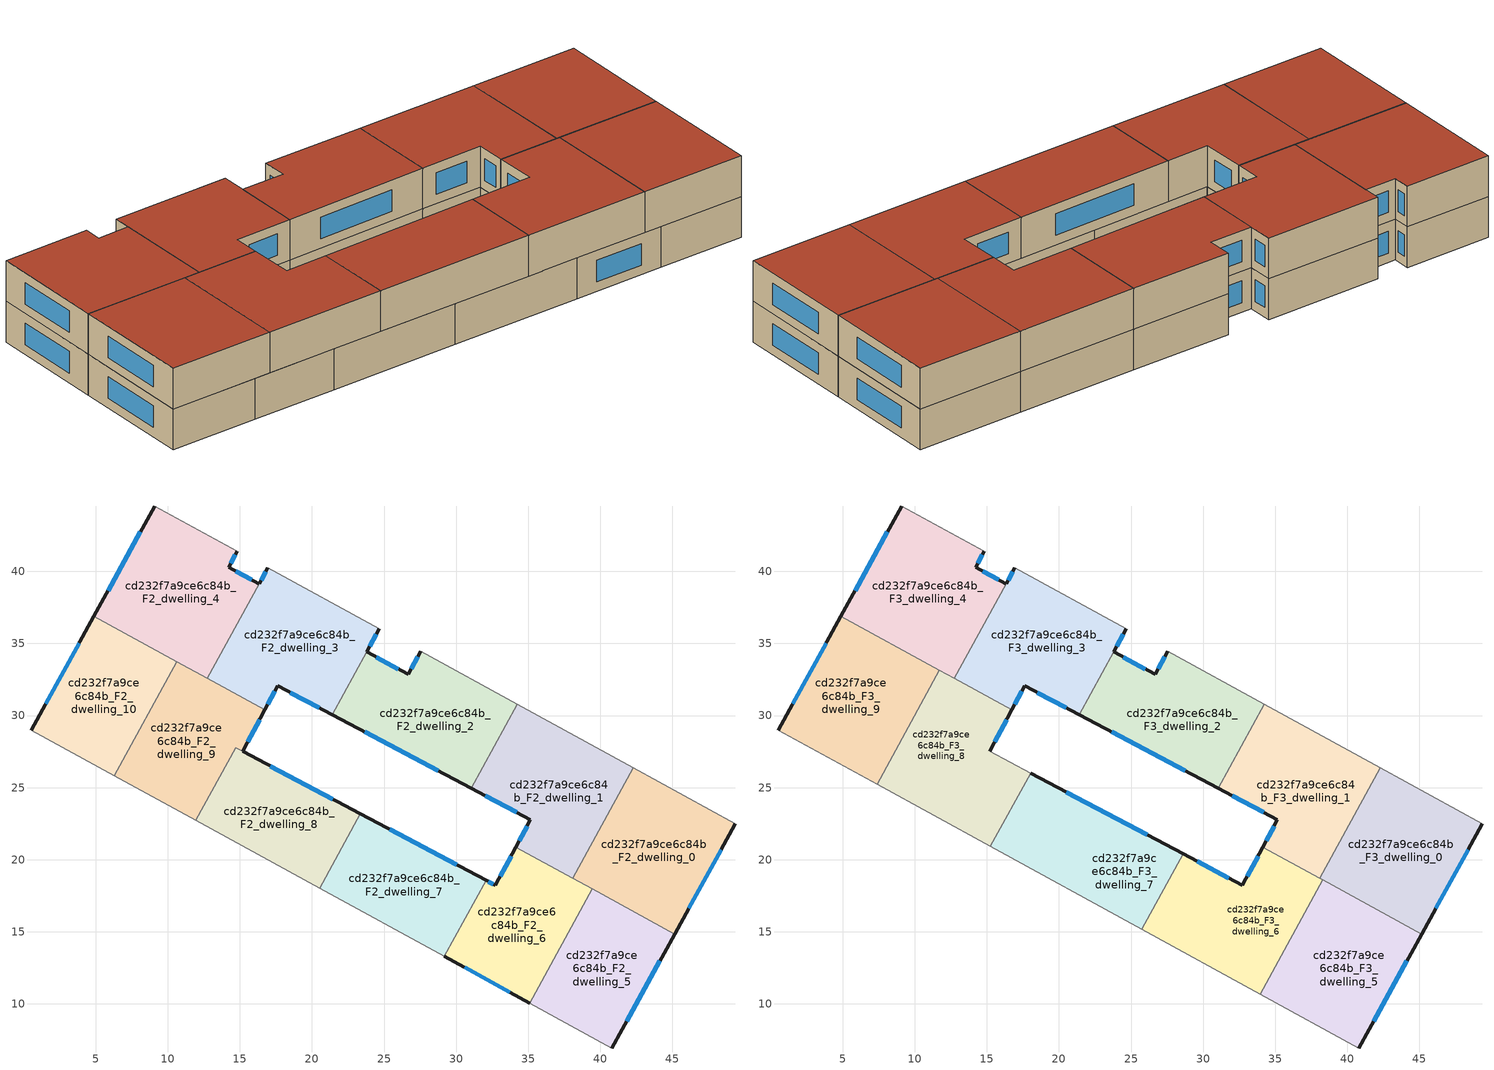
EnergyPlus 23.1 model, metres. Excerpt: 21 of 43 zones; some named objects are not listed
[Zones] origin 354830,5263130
cd232f7a9ce6c84b_F2_dwelling_0
 floor to cd232f7a9ce6c84b_F1_dwelling_0 (EU_floor_Construction): 49.37,22.51 45.15,14.85 38.09,18.71 42.29,26.38 z6
 wall outside (EU_wall_Construction): 45.15,14.85 49.37,22.51 z6:9
 wall to cd232f7a9ce6c84b_F2_dwelling_1 (EU_wall_Construction): 42.29,26.38 38.09,18.71 z6:9
 wall adiabatic (EU_wall_Construction): 49.37,22.51 42.29,26.38 z6:9
 wall to cd232f7a9ce6c84b_F2_dwelling_5 (EU_wall_Construction): 39.44,17.97 45.15,14.85 z6:9
 wall to cd232f7a9ce6c84b_F2_dwelling_6 (EU_wall_Construction): 38.1,18.71 39.44,17.97 z6:9
 window (EU_Window_Construction): 46.14,16.65 48.38,20.71 z6.7:8.3
cd232f7a9ce6c84b_F2_dwelling_1
 floor to cd232f7a9ce6c84b_F1_dwelling_1 (EU_floor_Construction): 42.29,26.38 38.09,18.71 34.14,20.87 35.16,22.78 31.04,24.96 34.22,30.79 z6
 wall outside (EU_wall_Construction): 31.04,24.96 35.16,22.78 34.14,20.87 z6:9
 wall to cd232f7a9ce6c84b_F2_dwelling_2 (EU_wall_Construction): 34.22,30.79 31.04,24.96 z6:9
 wall adiabatic (EU_wall_Construction): 42.29,26.38 34.22,30.79 z6:9
 wall to cd232f7a9ce6c84b_F2_dwelling_6 (EU_wall_Construction): 34.14,20.87 38.09,18.71 z6:9
 window (EU_Window_Construction): 34.92,22.33 34.38,21.32 / 32,24.45 34.19,23.29 z6.7:8.3
cd232f7a9ce6c84b_F2_dwelling_10
 floor to cd232f7a9ce6c84b_F1_dwelling_10 (EU_floor_Construction): 10.62,33.73 6.29,25.81 0.52,28.97 4.87,36.87 z6
 wall outside (EU_wall_Construction): 4.87,36.87 0.52,28.97 z6:9
 wall to cd232f7a9ce6c84b_F2_dwelling_9 (EU_wall_Construction): 6.29,25.81 10.62,33.73 z6:9
 wall adiabatic (EU_wall_Construction): 0.52,28.97 6.29,25.81 z6:9
 wall to cd232f7a9ce6c84b_F2_dwelling_4 (EU_wall_Construction): 10.62,33.73 4.87,36.87 z6:9
 window (EU_Window_Construction): 3.85,35.02 1.54,30.82 z6.7:8.3
cd232f7a9ce6c84b_F2_dwelling_2
 floor to cd232f7a9ce6c84b_F1_dwelling_2 (EU_floor_Construction): 34.22,30.79 31.04,24.96 21.4,30.07 23.79,34.43 26.66,32.86 27.54,34.45 z6
 wall outside (EU_wall_Construction): 21.4,30.07 31.04,24.96 / 27.54,34.45 26.66,32.86 23.79,34.43 z6:9
 wall to cd232f7a9ce6c84b_F2_dwelling_3 (EU_wall_Construction): 23.79,34.43 21.4,30.07 z6:9
 wall adiabatic (EU_wall_Construction): 34.22,30.79 27.54,34.45 z6:9
 window (EU_Window_Construction): 23.66,28.87 28.77,26.16 / 25.99,33.23 24.46,34.06 / 27.33,34.07 26.87,33.23 z6.7:8.3
cd232f7a9ce6c84b_F2_dwelling_3
 floor to cd232f7a9ce6c84b_F1_dwelling_3 (EU_floor_Construction): 24.66,36.02 23.79,34.43 21.4,30.07 17.62,32.07 16.72,30.39 12.73,32.58 16.93,40.25 z6
 wall outside (EU_wall_Construction): 16.72,30.39 17.62,32.07 21.4,30.07 / 23.79,34.43 24.66,36.02 / 16.93,40.25 16.33,39.14 z6:9
 wall adiabatic (EU_wall_Construction): 24.66,36.02 16.93,40.25 z6:9
 wall to cd232f7a9ce6c84b_F2_dwelling_9 (EU_wall_Construction): 12.73,32.58 16.72,30.39 z6:9
 wall to cd232f7a9ce6c84b_F2_dwelling_4 (EU_wall_Construction): 16.33,39.14 12.73,32.58 z6:9
 window (EU_Window_Construction): 16.93,30.79 17.41,31.68 / 23.99,34.8 24.46,35.65 / 18.51,31.6 20.51,30.54 / 16.79,39.99 16.47,39.4 z6.7:8.3
cd232f7a9ce6c84b_F2_dwelling_4
 floor to cd232f7a9ce6c84b_F1_dwelling_4 (EU_floor_Construction): 14.82,41.4 14.21,40.29 16.32,39.14 12.73,32.58 4.87,36.87 9.09,44.54 z6
 wall outside (EU_wall_Construction): 9.09,44.54 4.87,36.87 / 16.32,39.14 14.21,40.29 14.82,41.4 z6:9
 wall adiabatic (EU_wall_Construction): 14.82,41.4 9.09,44.54 z6:9
 wall to cd232f7a9ce6c84b_F2_dwelling_9 (EU_wall_Construction): 10.62,33.73 12.73,32.58 z6:9
 window (EU_Window_Construction): 8.1,42.74 5.86,38.67 / 14.36,40.55 14.68,41.14 / 15.83,39.41 14.71,40.02 z6.7:8.3
cd232f7a9ce6c84b_F2_dwelling_5
 floor to cd232f7a9ce6c84b_F1_dwelling_5 (EU_floor_Construction): 45.15,14.85 40.8,6.94 35.11,10.06 39.44,17.97 z6
 wall outside (EU_wall_Construction): 40.8,6.94 45.15,14.85 z6:9
 wall to cd232f7a9ce6c84b_F2_dwelling_6 (EU_wall_Construction): 39.44,17.97 35.11,10.06 z6:9
 wall adiabatic (EU_wall_Construction): 35.11,10.06 40.8,6.94 z6:9
 window (EU_Window_Construction): 41.83,8.8 44.13,12.99 z6.7:8.3
cd232f7a9ce6c84b_F2_dwelling_6
 floor to cd232f7a9ce6c84b_F1_dwelling_6 (EU_floor_Construction): 39.44,17.97 35.11,10.06 29.19,13.29 32.07,18.56 32.73,18.22 34.14,20.87 z6
 wall outside (EU_wall_Construction): 29.19,13.29 35.11,10.06 / 34.14,20.87 32.73,18.22 32.07,18.56 z6:9
 wall to cd232f7a9ce6c84b_F2_dwelling_7 (EU_wall_Construction): 32.07,18.56 29.19,13.29 z6:9
 window (EU_Window_Construction): 30.58,12.53 33.72,10.82 / 32.57,18.3 32.23,18.48 / 33.81,20.25 33.06,18.84 z6.7:8.3
cd232f7a9ce6c84b_F2_dwelling_7
 floor to cd232f7a9ce6c84b_F1_dwelling_7 (EU_floor_Construction): 32.07,18.56 29.19,13.29 20.53,18.03 23.35,23.19 z6
 wall outside (EU_wall_Construction): 32.07,18.56 23.35,23.19 z6:9
 wall to cd232f7a9ce6c84b_F2_dwelling_8 (EU_wall_Construction): 23.35,23.19 20.53,18.03 z6:9
 wall adiabatic (EU_wall_Construction): 20.53,18.03 29.19,13.29 z6:9
 window (EU_Window_Construction): 30.02,19.65 25.4,22.1 z6.7:8.3
cd232f7a9ce6c84b_F2_dwelling_8
 floor to cd232f7a9ce6c84b_F1_dwelling_8 (EU_floor_Construction): 23.35,23.19 20.53,18.03 11.94,22.72 14.71,27.77 z6
 wall outside (EU_wall_Construction): 23.35,23.19 15.19,27.51 z6:9
 wall to cd232f7a9ce6c84b_F2_dwelling_9 (EU_wall_Construction): 15.19,27.51 14.71,27.77 11.94,22.72 z6:9
 wall adiabatic (EU_wall_Construction): 11.94,22.72 20.53,18.03 z6:9
 window (EU_Window_Construction): 21.44,24.2 17.11,26.5 z6.7:8.3
cd232f7a9ce6c84b_F2_dwelling_9
 floor to cd232f7a9ce6c84b_F1_dwelling_9 (EU_floor_Construction): 16.72,30.39 15.19,27.51 14.71,27.77 11.94,22.72 6.29,25.81 10.62,33.73 z6
 wall outside (EU_wall_Construction): 15.19,27.51 16.72,30.39 z6:9
 wall adiabatic (EU_wall_Construction): 6.29,25.81 11.94,22.72 z6:9
 window (EU_Window_Construction): 15.55,28.19 16.37,29.72 z6.7:8.3
cd232f7a9ce6c84b_F3_dwelling_0
 floor to cd232f7a9ce6c84b_F2_dwelling_0 (EU_floor_Construction): 49.37,22.51 45.15,14.85 38.09,18.71 42.29,26.38 z9
 wall outside (EU_wall_Construction): 45.15,14.85 49.37,22.51 z9:12
 wall to cd232f7a9ce6c84b_F3_dwelling_1 (EU_wall_Construction): 42.29,26.38 38.09,18.71 z9:12
 wall adiabatic (EU_wall_Construction): 49.37,22.51 42.29,26.38 z9:12
 wall to cd232f7a9ce6c84b_F3_dwelling_5 (EU_wall_Construction): 38.3,18.6 45.15,14.85 z9:12
 wall to cd232f7a9ce6c84b_F3_dwelling_6 (EU_wall_Construction): 38.1,18.71 38.3,18.6 z9:12
 window (EU_Window_Construction): 46.14,16.65 48.38,20.71 z9.7:11.3
 roof outside (EU_roof_Construction): 45.15,14.85 49.37,22.51 42.29,26.38 38.09,18.71 z12
cd232f7a9ce6c84b_F3_dwelling_1
 floor to cd232f7a9ce6c84b_F2_dwelling_1 (EU_floor_Construction): 42.29,26.38 38.09,18.71 34.14,20.87 35.16,22.78 31.04,24.96 34.22,30.79 z9
 wall outside (EU_wall_Construction): 31.04,24.96 35.16,22.78 34.14,20.87 z9:12
 wall to cd232f7a9ce6c84b_F3_dwelling_2 (EU_wall_Construction): 34.22,30.79 31.04,24.96 z9:12
 wall adiabatic (EU_wall_Construction): 42.29,26.38 34.22,30.79 z9:12
 wall to cd232f7a9ce6c84b_F3_dwelling_6 (EU_wall_Construction): 34.14,20.87 38.09,18.71 z9:12
 window (EU_Window_Construction): 34.92,22.33 34.38,21.32 / 32,24.45 34.19,23.29 z9.7:11.3
 roof outside (EU_roof_Construction): 38.09,18.71 42.29,26.38 34.22,30.79 31.04,24.96 35.16,22.78 34.14,20.87 z12
cd232f7a9ce6c84b_F3_dwelling_2
 floor to cd232f7a9ce6c84b_F2_dwelling_2 (EU_floor_Construction): 34.22,30.79 31.04,24.96 21.4,30.07 23.79,34.43 26.66,32.86 27.54,34.45 z9
 wall outside (EU_wall_Construction): 21.4,30.07 31.04,24.96 / 27.54,34.45 26.66,32.86 23.79,34.43 z9:12
 wall to cd232f7a9ce6c84b_F3_dwelling_3 (EU_wall_Construction): 23.79,34.43 21.4,30.07 z9:12
 wall adiabatic (EU_wall_Construction): 34.22,30.79 27.54,34.45 z9:12
 window (EU_Window_Construction): 23.66,28.87 28.77,26.16 / 25.99,33.23 24.46,34.06 / 27.33,34.07 26.87,33.23 z9.7:11.3
 roof outside (EU_roof_Construction): 31.04,24.96 34.22,30.79 27.54,34.45 26.66,32.86 23.79,34.43 21.4,30.07 z12
cd232f7a9ce6c84b_F3_dwelling_3
 floor to cd232f7a9ce6c84b_F2_dwelling_3 (EU_floor_Construction): 24.66,36.02 23.79,34.43 21.4,30.07 17.62,32.07 16.72,30.39 12.73,32.58 16.93,40.25 z9
 wall outside (EU_wall_Construction): 16.72,30.39 17.62,32.07 21.4,30.07 / 23.79,34.43 24.66,36.02 / 16.93,40.25 16.33,39.14 z9:12
 wall adiabatic (EU_wall_Construction): 24.66,36.02 16.93,40.25 z9:12
 wall to cd232f7a9ce6c84b_F3_dwelling_8 (EU_wall_Construction): 12.73,32.58 16.72,30.39 z9:12
 wall to cd232f7a9ce6c84b_F3_dwelling_4 (EU_wall_Construction): 16.33,39.14 12.73,32.58 z9:12
 window (EU_Window_Construction): 16.93,30.79 17.41,31.68 / 23.99,34.8 24.46,35.65 / 18.51,31.6 20.51,30.54 / 16.79,39.99 16.47,39.4 z9.7:11.3
 roof outside (EU_roof_Construction): 21.4,30.07 23.79,34.43 24.66,36.02 16.93,40.25 12.73,32.58 16.72,30.39 17.62,32.07 z12
cd232f7a9ce6c84b_F3_dwelling_4
 floor to cd232f7a9ce6c84b_F2_dwelling_4 (EU_floor_Construction): 14.82,41.4 14.21,40.29 16.32,39.14 12.73,32.58 4.87,36.87 9.09,44.54 z9
 wall outside (EU_wall_Construction): 9.09,44.54 4.87,36.87 / 16.32,39.14 14.21,40.29 14.82,41.4 z9:12
 wall adiabatic (EU_wall_Construction): 14.82,41.4 9.09,44.54 z9:12
 wall to cd232f7a9ce6c84b_F3_dwelling_9 (EU_wall_Construction): 4.87,36.87 11.71,33.14 z9:12
 wall to cd232f7a9ce6c84b_F3_dwelling_8 (EU_wall_Construction): 11.71,33.14 12.73,32.58 z9:12
 window (EU_Window_Construction): 8.1,42.74 5.86,38.67 / 14.36,40.55 14.68,41.14 / 15.83,39.41 14.71,40.02 z9.7:11.3
 roof outside (EU_roof_Construction): 12.73,32.58 16.32,39.14 14.21,40.29 14.82,41.4 9.09,44.54 4.87,36.87 z12
cd232f7a9ce6c84b_F3_dwelling_5
 floor to cd232f7a9ce6c84b_F2_dwelling_5 (EU_floor_Construction): 45.15,14.85 40.8,6.94 35.11,10.06 39.44,17.97 z9
 floor to cd232f7a9ce6c84b_F2_dwelling_6 (EU_floor_Construction): 39.44,17.97 35.11,10.06 33.97,10.68 38.3,18.6 z9
 wall outside (EU_wall_Construction): 40.8,6.94 45.15,14.85 z9:12
 wall to cd232f7a9ce6c84b_F3_dwelling_6 (EU_wall_Construction): 38.3,18.6 33.97,10.68 z9:12
 wall adiabatic (EU_wall_Construction): 33.97,10.68 40.8,6.94 z9:12
 window (EU_Window_Construction): 41.83,8.8 44.13,12.99 z9.7:11.3
 roof outside (EU_roof_Construction): 40.8,6.94 45.15,14.85 38.3,18.6 33.97,10.68 z12
cd232f7a9ce6c84b_F3_dwelling_6
 floor to cd232f7a9ce6c84b_F2_dwelling_6 (EU_floor_Construction): 38.3,18.6 33.97,10.68 29.19,13.29 32.07,18.56 32.73,18.22 34.14,20.87 z9
 floor to cd232f7a9ce6c84b_F2_dwelling_7 (EU_floor_Construction): 32.07,18.56 29.19,13.29 25.75,15.17 28.61,20.4 z9
 wall outside (EU_wall_Construction): 34.14,20.87 32.73,18.22 28.61,20.4 z9:12
 wall adiabatic (EU_wall_Construction): 25.75,15.17 33.97,10.68 z9:12
 wall to cd232f7a9ce6c84b_F3_dwelling_7 (EU_wall_Construction): 28.61,20.4 25.75,15.17 z9:12
 window (EU_Window_Construction): 31.76,18.73 29.57,19.89 / 33.81,20.25 33.06,18.84 z9.7:11.3
 roof outside (EU_roof_Construction): 33.97,10.68 38.3,18.6 34.14,20.87 32.73,18.22 28.61,20.4 25.75,15.17 z12
cd232f7a9ce6c84b_F3_dwelling_7
 floor to cd232f7a9ce6c84b_F2_dwelling_7 (EU_floor_Construction): 28.61,20.4 25.75,15.17 20.53,18.03 23.35,23.19 z9
 floor to cd232f7a9ce6c84b_F2_dwelling_8 (EU_floor_Construction): 23.35,23.19 20.53,18.03 15.24,20.92 18.03,26.01 z9
 wall outside (EU_wall_Construction): 28.61,20.4 18.03,26.01 z9:12
 wall to cd232f7a9ce6c84b_F3_dwelling_8 (EU_wall_Construction): 18.03,26.01 15.24,20.92 z9:12
 wall adiabatic (EU_wall_Construction): 15.24,20.92 25.75,15.17 z9:12
 window (EU_Window_Construction): 26.12,21.72 20.51,24.69 z9.7:11.3
 roof outside (EU_roof_Construction): 25.75,15.17 28.61,20.4 18.03,26.01 15.24,20.92 z12
cd232f7a9ce6c84b_F3_dwelling_8
 floor to cd232f7a9ce6c84b_F2_dwelling_8 (EU_floor_Construction): 18.03,26.01 15.24,20.92 11.94,22.72 14.71,27.77 z9
 floor to cd232f7a9ce6c84b_F2_dwelling_9 (EU_floor_Construction): 16.72,30.39 15.19,27.51 14.71,27.77 11.94,22.72 7.38,25.22 11.71,33.14 z9
 wall outside (EU_wall_Construction): 15.19,27.51 16.72,30.39 z9:12
 wall adiabatic (EU_wall_Construction): 7.38,25.22 15.24,20.92 / 18.03,26.01 15.19,27.51 z9:12
 wall to cd232f7a9ce6c84b_F3_dwelling_9 (EU_wall_Construction): 11.71,33.14 7.38,25.22 z9:12
 window (EU_Window_Construction): 15.55,28.19 16.37,29.72 z9.7:11.3
 roof outside (EU_roof_Construction): 15.24,20.92 18.03,26.01 15.19,27.51 16.72,30.39 11.71,33.14 7.38,25.22 z12
cd232f7a9ce6c84b_F3_dwelling_9
 floor to cd232f7a9ce6c84b_F2_dwelling_10 (EU_floor_Construction): 10.62,33.73 6.29,25.81 0.52,28.97 4.87,36.87 z9
 floor to cd232f7a9ce6c84b_F2_dwelling_9 (EU_floor_Construction): 11.71,33.14 7.38,25.22 6.29,25.81 10.62,33.73 z9
 wall outside (EU_wall_Construction): 4.87,36.87 0.52,28.97 z9:12
 wall adiabatic (EU_wall_Construction): 0.52,28.97 7.38,25.22 z9:12
 window (EU_Window_Construction): 3.85,35.02 1.54,30.82 z9.7:11.3
 roof outside (EU_roof_Construction): 7.38,25.22 11.71,33.14 4.87,36.87 0.52,28.97 z12
[Building]
EU S2 Campaign: North Axis=0; Terrain=City; Solar Distribution=FullExterior
[Site:Location]
Budapest.Ferenc.Liszt.Intl.AP: Latitude=47.437; Longitude=19.256; Time Zone=1; Elevation=185
[SizingPeriod:WeatherFileDays]
AnnualSizingPeriod: Begin Month=1; Begin Day of Month=1; End Month=12; End Day of Month=31; Day of Week for Start Day=Monday; Use Weather File Daylight Saving Period=No; Use Weather File Rain and Snow Indicators=No
[MATERIAL]
EU_InternalMass_Material: Roughness=MediumRough; Thickness=0.1; Conductivity=1; Density=1800; Specific Heat=900; Thermal Absorptance=0.9; Solar Absorptance=0.7; Visible Absorptance=0.7
[MATERIAL:NOMASS] Roughness=MediumRough; Thermal Absorptance=0.9; Solar Absorptance=0.7; Visible Absorptance=0.7
Name | Thermal Resistance
EU_wall_NoMass | 0.832559
EU_roof_NoMass | 1.39638
EU_floor_NoMass | 0.872794
[WINDOWMATERIAL:SIMPLEGLAZINGSYSTEM]
EU_Window_SimpleGlazing: UFactor=2.79869; Solar Heat Gain Coefficient=0.75; Visible Transmittance=0.75
[CONSTRUCTION]
EU_wall_Construction: EU_wall_NoMass
EU_roof_Construction: EU_roof_NoMass
EU_floor_Construction: EU_floor_NoMass
EU_Window_Construction: EU_Window_SimpleGlazing
EU_InternalMass_Construction: EU_InternalMass_Material
[ZONE] Type=1; Multiplier=1; Ceiling Height=autocalculate; Floor Area=autocalculate; Part of Total Floor Area=Yes
Name | Volume
cd232f7a9ce6c84b_F2_dwelling_0; cd232f7a9ce6c84b_F3_dwelling_0 | 211.274
cd232f7a9ce6c84b_F2_dwelling_1; cd232f7a9ce6c84b_F3_dwelling_1; cd232f7a9ce6c84b_F3_dwelling_6 | 211.28
cd232f7a9ce6c84b_F2_dwelling_10 | 177.826
cd232f7a9ce6c84b_F2_dwelling_2; cd232f7a9ce6c84b_F3_dwelling_2 | 201.776
cd232f7a9ce6c84b_F2_dwelling_3; cd232f7a9ce6c84b_F3_dwelling_3 | 206.4
cd232f7a9ce6c84b_F2_dwelling_4; cd232f7a9ce6c84b_F3_dwelling_4 | 225.653
cd232f7a9ce6c84b_F2_dwelling_5 | 176.066
cd232f7a9ce6c84b_F3_dwelling_5 | 211.273
cd232f7a9ce6c84b_F2_dwelling_6 | 176.061
cd232f7a9ce6c84b_F2_dwelling_7 | 176.079
cd232f7a9ce6c84b_F3_dwelling_7 | 211.299
cd232f7a9ce6c84b_F2_dwelling_8 | 170.845
cd232f7a9ce6c84b_F3_dwelling_8 | 211.27
cd232f7a9ce6c84b_F2_dwelling_9 | 179.535
cd232f7a9ce6c84b_F3_dwelling_9 | 211.285
[INTERNALMASS] Construction=EU_InternalMass_Construction
Name | Zone or ZoneList | Surface Area
cd232f7a9ce6c84b_F2_dwelling_0_EU_InternalMass | cd232f7a9ce6c84b_F2_dwelling_0 | 70.4246
cd232f7a9ce6c84b_F2_dwelling_1_EU_InternalMass | cd232f7a9ce6c84b_F2_dwelling_1 | 70.4264
cd232f7a9ce6c84b_F2_dwelling_2_EU_InternalMass | cd232f7a9ce6c84b_F2_dwelling_2 | 67.259
cd232f7a9ce6c84b_F2_dwelling_3_EU_InternalMass | cd232f7a9ce6c84b_F2_dwelling_3 | 68.8079
cd232f7a9ce6c84b_F2_dwelling_4_EU_InternalMass | cd232f7a9ce6c84b_F2_dwelling_4 | 75.2176
cd232f7a9ce6c84b_F2_dwelling_5_EU_InternalMass | cd232f7a9ce6c84b_F2_dwelling_5 | 58.6886
cd232f7a9ce6c84b_F2_dwelling_6_EU_InternalMass | cd232f7a9ce6c84b_F2_dwelling_6 | 58.687
cd232f7a9ce6c84b_F2_dwelling_7_EU_InternalMass | cd232f7a9ce6c84b_F2_dwelling_7 | 58.6933
cd232f7a9ce6c84b_F2_dwelling_8_EU_InternalMass | cd232f7a9ce6c84b_F2_dwelling_8 | 56.945
cd232f7a9ce6c84b_F2_dwelling_9_EU_InternalMass | cd232f7a9ce6c84b_F2_dwelling_9 | 59.8446
cd232f7a9ce6c84b_F2_dwelling_10_EU_InternalMass | cd232f7a9ce6c84b_F2_dwelling_10 | 59.2753
cd232f7a9ce6c84b_F3_dwelling_0_EU_InternalMass | cd232f7a9ce6c84b_F3_dwelling_0 | 70.4246
cd232f7a9ce6c84b_F3_dwelling_1_EU_InternalMass | cd232f7a9ce6c84b_F3_dwelling_1 | 70.4264
cd232f7a9ce6c84b_F3_dwelling_2_EU_InternalMass | cd232f7a9ce6c84b_F3_dwelling_2 | 67.259
cd232f7a9ce6c84b_F3_dwelling_3_EU_InternalMass | cd232f7a9ce6c84b_F3_dwelling_3 | 68.8079
cd232f7a9ce6c84b_F3_dwelling_4_EU_InternalMass | cd232f7a9ce6c84b_F3_dwelling_4 | 75.2176
cd232f7a9ce6c84b_F3_dwelling_5_EU_InternalMass | cd232f7a9ce6c84b_F3_dwelling_5 | 70.4243
cd232f7a9ce6c84b_F3_dwelling_6_EU_InternalMass | cd232f7a9ce6c84b_F3_dwelling_6 | 70.4267
cd232f7a9ce6c84b_F3_dwelling_7_EU_InternalMass | cd232f7a9ce6c84b_F3_dwelling_7 | 70.4329
cd232f7a9ce6c84b_F3_dwelling_8_EU_InternalMass | cd232f7a9ce6c84b_F3_dwelling_8 | 70.4234
cd232f7a9ce6c84b_F3_dwelling_9_EU_InternalMass | cd232f7a9ce6c84b_F3_dwelling_9 | 70.4283
[OTHEREQUIPMENT] Fuel Type=Electricity; Design Level Calculation Method=Watts/Area; Power per Zone Floor Area=1; Fraction Latent=0; Fraction Radiant=0; Fraction Lost=0; Carbon Dioxide Generation Rate=0; EndUse Subcategory=EU_Step8_InternalGains
Name | Zone or ZoneList or Space or SpaceList | Schedule
EU_Step8_InternalGain_cd232f7a9ce6c84b_F2_dwelling_0_f000 | cd232f7a9ce6c84b_F2_dwelling_0 | EU_Step8_GainSchedule_cd232f7a9ce6c84b_F2_dwelling_0_f000
EU_Step8_InternalGain_cd232f7a9ce6c84b_F2_dwelling_1_f000 | cd232f7a9ce6c84b_F2_dwelling_1 | EU_Step8_GainSchedule_cd232f7a9ce6c84b_F2_dwelling_1_f000
EU_Step8_InternalGain_cd232f7a9ce6c84b_F2_dwelling_2_f000 | cd232f7a9ce6c84b_F2_dwelling_2 | EU_Step8_GainSchedule_cd232f7a9ce6c84b_F2_dwelling_2_f000
EU_Step8_InternalGain_cd232f7a9ce6c84b_F2_dwelling_3_f000 | cd232f7a9ce6c84b_F2_dwelling_3 | EU_Step8_GainSchedule_cd232f7a9ce6c84b_F2_dwelling_3_f000
EU_Step8_InternalGain_cd232f7a9ce6c84b_F2_dwelling_4_f000 | cd232f7a9ce6c84b_F2_dwelling_4 | EU_Step8_GainSchedule_cd232f7a9ce6c84b_F2_dwelling_4_f000
EU_Step8_InternalGain_cd232f7a9ce6c84b_F2_dwelling_5_f000 | cd232f7a9ce6c84b_F2_dwelling_5 | EU_Step8_GainSchedule_cd232f7a9ce6c84b_F2_dwelling_5_f000
EU_Step8_InternalGain_cd232f7a9ce6c84b_F2_dwelling_6_f000 | cd232f7a9ce6c84b_F2_dwelling_6 | EU_Step8_GainSchedule_cd232f7a9ce6c84b_F2_dwelling_6_f000
EU_Step8_InternalGain_cd232f7a9ce6c84b_F2_dwelling_7_f000 | cd232f7a9ce6c84b_F2_dwelling_7 | EU_Step8_GainSchedule_cd232f7a9ce6c84b_F2_dwelling_7_f000
EU_Step8_InternalGain_cd232f7a9ce6c84b_F2_dwelling_8_f000 | cd232f7a9ce6c84b_F2_dwelling_8 | EU_Step8_GainSchedule_cd232f7a9ce6c84b_F2_dwelling_8_f000
EU_Step8_InternalGain_cd232f7a9ce6c84b_F2_dwelling_9_f000 | cd232f7a9ce6c84b_F2_dwelling_9 | EU_Step8_GainSchedule_cd232f7a9ce6c84b_F2_dwelling_9_f000
EU_Step8_InternalGain_cd232f7a9ce6c84b_F2_dwelling_10_f000 | cd232f7a9ce6c84b_F2_dwelling_10 | EU_Step8_GainSchedule_cd232f7a9ce6c84b_F2_dwelling_10_f000
EU_Step8_InternalGain_cd232f7a9ce6c84b_F3_dwelling_0_f000 | cd232f7a9ce6c84b_F3_dwelling_0 | EU_Step8_GainSchedule_cd232f7a9ce6c84b_F3_dwelling_0_f000
EU_Step8_InternalGain_cd232f7a9ce6c84b_F3_dwelling_1_f000 | cd232f7a9ce6c84b_F3_dwelling_1 | EU_Step8_GainSchedule_cd232f7a9ce6c84b_F3_dwelling_1_f000
EU_Step8_InternalGain_cd232f7a9ce6c84b_F3_dwelling_2_f000 | cd232f7a9ce6c84b_F3_dwelling_2 | EU_Step8_GainSchedule_cd232f7a9ce6c84b_F3_dwelling_2_f000
EU_Step8_InternalGain_cd232f7a9ce6c84b_F3_dwelling_3_f000 | cd232f7a9ce6c84b_F3_dwelling_3 | EU_Step8_GainSchedule_cd232f7a9ce6c84b_F3_dwelling_3_f000
EU_Step8_InternalGain_cd232f7a9ce6c84b_F3_dwelling_4_f000 | cd232f7a9ce6c84b_F3_dwelling_4 | EU_Step8_GainSchedule_cd232f7a9ce6c84b_F3_dwelling_4_f000
EU_Step8_InternalGain_cd232f7a9ce6c84b_F3_dwelling_5_f000 | cd232f7a9ce6c84b_F3_dwelling_5 | EU_Step8_GainSchedule_cd232f7a9ce6c84b_F3_dwelling_5_f000
EU_Step8_InternalGain_cd232f7a9ce6c84b_F3_dwelling_6_f000 | cd232f7a9ce6c84b_F3_dwelling_6 | EU_Step8_GainSchedule_cd232f7a9ce6c84b_F3_dwelling_6_f000
EU_Step8_InternalGain_cd232f7a9ce6c84b_F3_dwelling_7_f000 | cd232f7a9ce6c84b_F3_dwelling_7 | EU_Step8_GainSchedule_cd232f7a9ce6c84b_F3_dwelling_7_f000
EU_Step8_InternalGain_cd232f7a9ce6c84b_F3_dwelling_8_f000 | cd232f7a9ce6c84b_F3_dwelling_8 | EU_Step8_GainSchedule_cd232f7a9ce6c84b_F3_dwelling_8_f000
EU_Step8_InternalGain_cd232f7a9ce6c84b_F3_dwelling_9_f000 | cd232f7a9ce6c84b_F3_dwelling_9 | EU_Step8_GainSchedule_cd232f7a9ce6c84b_F3_dwelling_9_f000
[ZONEVENTILATION:DESIGNFLOWRATE] Schedule=EU_AlwaysOn; Design Flow Rate Calculation Method=AirChanges/Hour; Air Changes per Hour=0.475469; Ventilation Type=Natural; Fan Pressure Rise=0; Fan Total Efficiency=1; Constant Term Coefficient=1; Temperature Term Coefficient=0; Velocity Term Coefficient=0; Velocity Squared Term Coefficient=0; Minimum Indoor Temperature=-100; Maximum Indoor Temperature=100; Delta Temperature=-100; Minimum Outdoor Temperature=-100; Maximum Outdoor Temperature=100; Maximum Wind Speed=40
Name | Zone or ZoneList or Space or SpaceList
EU_ConstantAir_cd232f7a9ce6c84b_F2_dwelling_0 | cd232f7a9ce6c84b_F2_dwelling_0
EU_ConstantAir_cd232f7a9ce6c84b_F2_dwelling_1 | cd232f7a9ce6c84b_F2_dwelling_1
EU_ConstantAir_cd232f7a9ce6c84b_F2_dwelling_2 | cd232f7a9ce6c84b_F2_dwelling_2
EU_ConstantAir_cd232f7a9ce6c84b_F2_dwelling_3 | cd232f7a9ce6c84b_F2_dwelling_3
EU_ConstantAir_cd232f7a9ce6c84b_F2_dwelling_4 | cd232f7a9ce6c84b_F2_dwelling_4
EU_ConstantAir_cd232f7a9ce6c84b_F2_dwelling_5 | cd232f7a9ce6c84b_F2_dwelling_5
EU_ConstantAir_cd232f7a9ce6c84b_F2_dwelling_6 | cd232f7a9ce6c84b_F2_dwelling_6
EU_ConstantAir_cd232f7a9ce6c84b_F2_dwelling_7 | cd232f7a9ce6c84b_F2_dwelling_7
EU_ConstantAir_cd232f7a9ce6c84b_F2_dwelling_8 | cd232f7a9ce6c84b_F2_dwelling_8
EU_ConstantAir_cd232f7a9ce6c84b_F2_dwelling_9 | cd232f7a9ce6c84b_F2_dwelling_9
EU_ConstantAir_cd232f7a9ce6c84b_F2_dwelling_10 | cd232f7a9ce6c84b_F2_dwelling_10
EU_ConstantAir_cd232f7a9ce6c84b_F3_dwelling_0 | cd232f7a9ce6c84b_F3_dwelling_0
EU_ConstantAir_cd232f7a9ce6c84b_F3_dwelling_1 | cd232f7a9ce6c84b_F3_dwelling_1
EU_ConstantAir_cd232f7a9ce6c84b_F3_dwelling_2 | cd232f7a9ce6c84b_F3_dwelling_2
EU_ConstantAir_cd232f7a9ce6c84b_F3_dwelling_3 | cd232f7a9ce6c84b_F3_dwelling_3
EU_ConstantAir_cd232f7a9ce6c84b_F3_dwelling_4 | cd232f7a9ce6c84b_F3_dwelling_4
EU_ConstantAir_cd232f7a9ce6c84b_F3_dwelling_5 | cd232f7a9ce6c84b_F3_dwelling_5
EU_ConstantAir_cd232f7a9ce6c84b_F3_dwelling_6 | cd232f7a9ce6c84b_F3_dwelling_6
EU_ConstantAir_cd232f7a9ce6c84b_F3_dwelling_7 | cd232f7a9ce6c84b_F3_dwelling_7
EU_ConstantAir_cd232f7a9ce6c84b_F3_dwelling_8 | cd232f7a9ce6c84b_F3_dwelling_8
EU_ConstantAir_cd232f7a9ce6c84b_F3_dwelling_9 | cd232f7a9ce6c84b_F3_dwelling_9
[HVACTEMPLATE:ZONE:IDEALLOADSAIRSYSTEM] System Availability Schedule=EU_AlwaysOn; Maximum Heating Supply Air Temperature=50; Minimum Cooling Supply Air Temperature=13; Maximum Heating Supply Air Humidity Ratio=0.0156; Minimum Cooling Supply Air Humidity Ratio=0.0077; Heating Limit=NoLimit; Cooling Limit=NoLimit; Heating Availability Schedule=EU_AlwaysOn; Cooling Availability Schedule=EU_CoolingOff; Dehumidification Control Type=ConstantSensibleHeatRatio; Cooling Sensible Heat Ratio=0.7; Dehumidification Setpoint=60; Humidification Control Type=None; Humidification Setpoint=30; Outdoor Air Method=None; Outdoor Air Flow Rate per Person=0.00944; Outdoor Air Flow Rate per Zone Floor Area=0; Outdoor Air Flow Rate per Zone=0; Demand Controlled Ventilation Type=None; Outdoor Air Economizer Type=NoEconomizer; Heat Recovery Type=None; Sensible Heat Recovery Effectiveness=0.7; Latent Heat Recovery Effectiveness=0.65
Name | Template Thermostat
cd232f7a9ce6c84b_F2_dwelling_0 | EU_HeatOnly_cd232f7a9ce6c84b_F2_dwelling_0
cd232f7a9ce6c84b_F2_dwelling_1 | EU_HeatOnly_cd232f7a9ce6c84b_F2_dwelling_1
cd232f7a9ce6c84b_F2_dwelling_2 | EU_HeatOnly_cd232f7a9ce6c84b_F2_dwelling_2
cd232f7a9ce6c84b_F2_dwelling_3 | EU_HeatOnly_cd232f7a9ce6c84b_F2_dwelling_3
cd232f7a9ce6c84b_F2_dwelling_4 | EU_HeatOnly_cd232f7a9ce6c84b_F2_dwelling_4
cd232f7a9ce6c84b_F2_dwelling_5 | EU_HeatOnly_cd232f7a9ce6c84b_F2_dwelling_5
cd232f7a9ce6c84b_F2_dwelling_6 | EU_HeatOnly_cd232f7a9ce6c84b_F2_dwelling_6
cd232f7a9ce6c84b_F2_dwelling_7 | EU_HeatOnly_cd232f7a9ce6c84b_F2_dwelling_7
cd232f7a9ce6c84b_F2_dwelling_8 | EU_HeatOnly_cd232f7a9ce6c84b_F2_dwelling_8
cd232f7a9ce6c84b_F2_dwelling_9 | EU_HeatOnly_cd232f7a9ce6c84b_F2_dwelling_9
cd232f7a9ce6c84b_F2_dwelling_10 | EU_HeatOnly_cd232f7a9ce6c84b_F2_dwelling_10
cd232f7a9ce6c84b_F3_dwelling_0 | EU_HeatOnly_cd232f7a9ce6c84b_F3_dwelling_0
cd232f7a9ce6c84b_F3_dwelling_1 | EU_HeatOnly_cd232f7a9ce6c84b_F3_dwelling_1
cd232f7a9ce6c84b_F3_dwelling_2 | EU_HeatOnly_cd232f7a9ce6c84b_F3_dwelling_2
cd232f7a9ce6c84b_F3_dwelling_3 | EU_HeatOnly_cd232f7a9ce6c84b_F3_dwelling_3
cd232f7a9ce6c84b_F3_dwelling_4 | EU_HeatOnly_cd232f7a9ce6c84b_F3_dwelling_4
cd232f7a9ce6c84b_F3_dwelling_5 | EU_HeatOnly_cd232f7a9ce6c84b_F3_dwelling_5
cd232f7a9ce6c84b_F3_dwelling_6 | EU_HeatOnly_cd232f7a9ce6c84b_F3_dwelling_6
cd232f7a9ce6c84b_F3_dwelling_7 | EU_HeatOnly_cd232f7a9ce6c84b_F3_dwelling_7
cd232f7a9ce6c84b_F3_dwelling_8 | EU_HeatOnly_cd232f7a9ce6c84b_F3_dwelling_8
cd232f7a9ce6c84b_F3_dwelling_9 | EU_HeatOnly_cd232f7a9ce6c84b_F3_dwelling_9
[SIZING:ZONE] Zone Cooling Design Supply Air Temperature Input Method=SupplyAirTemperature; Zone Cooling Design Supply Air Temperature=13; Zone Heating Design Supply Air Temperature Input Method=SupplyAirTemperature; Zone Heating Design Supply Air Temperature=50; Zone Cooling Design Supply Air Humidity Ratio=0.008; Zone Heating Design Supply Air Humidity Ratio=0.008; Cooling Design Air Flow Method=DesignDay; Cooling Design Air Flow Rate=0; Cooling Minimum Air Flow per Zone Floor Area=0.000762; Cooling Minimum Air Flow=0; Cooling Minimum Air Flow Fraction=0.2; Heating Design Air Flow Method=DesignDay; Heating Design Air Flow Rate=0; Heating Maximum Air Flow per Zone Floor Area=0.002032; Heating Maximum Air Flow=0.141576; Heating Maximum Air Flow Fraction=0.3; Account for Dedicated Outdoor Air System=No; Dedicated Outdoor Air System Control Strategy=NeutralSupplyAir; Dedicated Outdoor Air Low Setpoint Temperature for Design=autosize; Dedicated Outdoor Air High Setpoint Temperature for Design=autosize; Zone Load Sizing Method=Sensible Load Only No Latent Load; Zone Latent Cooling Design Supply Air Humidity Ratio Input Method=HumidityRatioDifference; Zone Cooling Design Supply Air Humidity Ratio Difference=0.005; Zone Latent Heating Design Supply Air Humidity Ratio Input Method=HumidityRatioDifference; Zone Humidification Design Supply Air Humidity Ratio Difference=0.005
cd232f7a9ce6c84b_F2_dwelling_0; cd232f7a9ce6c84b_F2_dwelling_1; cd232f7a9ce6c84b_F2_dwelling_2; cd232f7a9ce6c84b_F2_dwelling_3; cd232f7a9ce6c84b_F2_dwelling_4; cd232f7a9ce6c84b_F2_dwelling_5; cd232f7a9ce6c84b_F2_dwelling_6; cd232f7a9ce6c84b_F2_dwelling_7; cd232f7a9ce6c84b_F2_dwelling_8; cd232f7a9ce6c84b_F2_dwelling_9; cd232f7a9ce6c84b_F2_dwelling_10; cd232f7a9ce6c84b_F3_dwelling_0; cd232f7a9ce6c84b_F3_dwelling_1; cd232f7a9ce6c84b_F3_dwelling_2; cd232f7a9ce6c84b_F3_dwelling_3; cd232f7a9ce6c84b_F3_dwelling_4; cd232f7a9ce6c84b_F3_dwelling_5; cd232f7a9ce6c84b_F3_dwelling_6; cd232f7a9ce6c84b_F3_dwelling_7; cd232f7a9ce6c84b_F3_dwelling_8; cd232f7a9ce6c84b_F3_dwelling_9
[SCHEDULE:CONSTANT]
Name | Hourly Value
EU_AlwaysOn | 1
EU_CoolingOff | 0
[SCHEDULE:FILE] Column Number=1; Rows to Skip at Top=0; Number of Hours of Data=8760; Column Separator=Comma; Interpolate to Timestep=No; Minutes per Item=60; Adjust Schedule for Daylight Savings=Yes
Name | File
EU_Step8_GainSchedule_cd232f7a9ce6c84b_F2_dwelling_0_f000 | ../../schedules/cd232f7a9ce6c84b/cd232f7a9ce6c84b_F2_dwelling_0_f000_gain.csv
EU_Step8_GainSchedule_cd232f7a9ce6c84b_F2_dwelling_1_f000 | ../../schedules/cd232f7a9ce6c84b/cd232f7a9ce6c84b_F2_dwelling_1_f000_gain.csv
EU_Step8_GainSchedule_cd232f7a9ce6c84b_F2_dwelling_2_f000 | ../../schedules/cd232f7a9ce6c84b/cd232f7a9ce6c84b_F2_dwelling_2_f000_gain.csv
EU_Step8_GainSchedule_cd232f7a9ce6c84b_F2_dwelling_3_f000 | ../../schedules/cd232f7a9ce6c84b/cd232f7a9ce6c84b_F2_dwelling_3_f000_gain.csv
EU_Step8_GainSchedule_cd232f7a9ce6c84b_F2_dwelling_4_f000 | ../../schedules/cd232f7a9ce6c84b/cd232f7a9ce6c84b_F2_dwelling_4_f000_gain.csv
EU_Step8_GainSchedule_cd232f7a9ce6c84b_F2_dwelling_5_f000 | ../../schedules/cd232f7a9ce6c84b/cd232f7a9ce6c84b_F2_dwelling_5_f000_gain.csv
EU_Step8_GainSchedule_cd232f7a9ce6c84b_F2_dwelling_6_f000 | ../../schedules/cd232f7a9ce6c84b/cd232f7a9ce6c84b_F2_dwelling_6_f000_gain.csv
EU_Step8_GainSchedule_cd232f7a9ce6c84b_F2_dwelling_7_f000 | ../../schedules/cd232f7a9ce6c84b/cd232f7a9ce6c84b_F2_dwelling_7_f000_gain.csv
EU_Step8_GainSchedule_cd232f7a9ce6c84b_F2_dwelling_8_f000 | ../../schedules/cd232f7a9ce6c84b/cd232f7a9ce6c84b_F2_dwelling_8_f000_gain.csv
EU_Step8_GainSchedule_cd232f7a9ce6c84b_F2_dwelling_9_f000 | ../../schedules/cd232f7a9ce6c84b/cd232f7a9ce6c84b_F2_dwelling_9_f000_gain.csv
EU_Step8_GainSchedule_cd232f7a9ce6c84b_F2_dwelling_10_f000 | ../../schedules/cd232f7a9ce6c84b/cd232f7a9ce6c84b_F2_dwelling_10_f000_gain.csv
EU_Step8_GainSchedule_cd232f7a9ce6c84b_F3_dwelling_0_f000 | ../../schedules/cd232f7a9ce6c84b/cd232f7a9ce6c84b_F3_dwelling_0_f000_gain.csv
EU_Step8_GainSchedule_cd232f7a9ce6c84b_F3_dwelling_1_f000 | ../../schedules/cd232f7a9ce6c84b/cd232f7a9ce6c84b_F3_dwelling_1_f000_gain.csv
EU_Step8_GainSchedule_cd232f7a9ce6c84b_F3_dwelling_2_f000 | ../../schedules/cd232f7a9ce6c84b/cd232f7a9ce6c84b_F3_dwelling_2_f000_gain.csv
EU_Step8_GainSchedule_cd232f7a9ce6c84b_F3_dwelling_3_f000 | ../../schedules/cd232f7a9ce6c84b/cd232f7a9ce6c84b_F3_dwelling_3_f000_gain.csv
EU_Step8_GainSchedule_cd232f7a9ce6c84b_F3_dwelling_4_f000 | ../../schedules/cd232f7a9ce6c84b/cd232f7a9ce6c84b_F3_dwelling_4_f000_gain.csv
EU_Step8_GainSchedule_cd232f7a9ce6c84b_F3_dwelling_5_f000 | ../../schedules/cd232f7a9ce6c84b/cd232f7a9ce6c84b_F3_dwelling_5_f000_gain.csv
EU_Step8_GainSchedule_cd232f7a9ce6c84b_F3_dwelling_6_f000 | ../../schedules/cd232f7a9ce6c84b/cd232f7a9ce6c84b_F3_dwelling_6_f000_gain.csv
EU_Step8_GainSchedule_cd232f7a9ce6c84b_F3_dwelling_7_f000 | ../../schedules/cd232f7a9ce6c84b/cd232f7a9ce6c84b_F3_dwelling_7_f000_gain.csv
EU_Step8_GainSchedule_cd232f7a9ce6c84b_F3_dwelling_8_f000 | ../../schedules/cd232f7a9ce6c84b/cd232f7a9ce6c84b_F3_dwelling_8_f000_gain.csv
EU_Step8_GainSchedule_cd232f7a9ce6c84b_F3_dwelling_9_f000 | ../../schedules/cd232f7a9ce6c84b/cd232f7a9ce6c84b_F3_dwelling_9_f000_gain.csv
